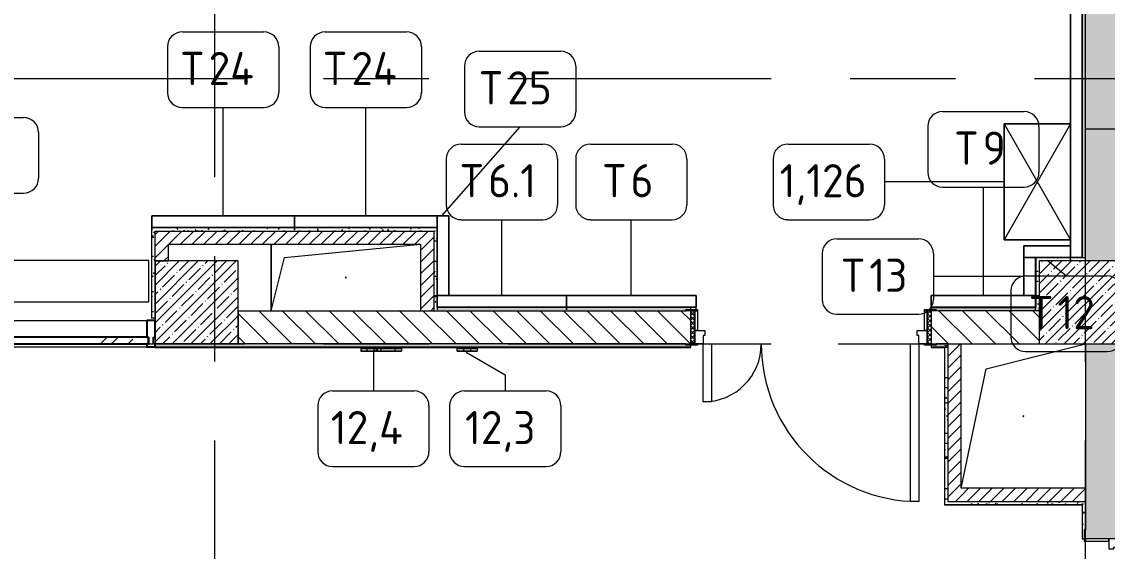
# Model space of a CAD drawing. Header units: millimetres. Extents: x 81566 to 292854, y -8553 to 29000.
# Drawn here: x 114796 to 121341, y 12150 to 15341 of the extents above; entities that cross this region are included whole.
import ezdxf

# ---------------------------------------------------------------- set-up
doc = ezdxf.new("R2010")
doc.units = ezdxf.units.MM
doc.linetypes.add('Осевая', pattern=[3175, 635, -476.25, 1587.5, -476.25])
for name, color, linetype, lineweight in [('A-DOOR', 7, 'Continuous', 9), ('A-DOOR-FRAM-2', 7, 'Continuous', 9), ('A-GENM', 7, 'Continuous', 9), ('A-GLAZ-CURT', 7, 'Continuous', 9), ('A-GLAZ-CURT-1', 7, 'Continuous', 25), ('A-GLAZ-CWMG', 7, 'Continuous', 9), ('A-GLAZ-CWMG-1', 7, 'Continuous', 25), ('A-WALL', 7, 'Continuous', 9), ('I-FURN-IDEN', 7, 'Continuous', 9), ('I-WALL', 7, 'Continuous', 9), ('S-COLS', 7, 'Continuous', 9), ('Оси', 7, 'Continuous', 9), ('Оси-2', 7, 'Осевая', 9)]:
    doc.layers.add(name, color=color, linetype=linetype, lineweight=lineweight)
for name, color, linetype, lineweight, true_color in [('A-DOOR-1', 7, 'Continuous', 9, 0xc0c0c0), ('A-DOOR-FRAM-1', 7, 'Continuous', 9, 0xc0c0c0), ('A-WALL-1', 9, 'Continuous', 9, 0x808080), ('A-WALL-FNSH-1', 9, 'Continuous', 9, 0x808080), ('I-FURN-1', 9, 'Continuous', 9, 0x808080)]:
    doc.layers.add(name, color=color, linetype=linetype, lineweight=lineweight, true_color=true_color)
doc.styles.add('GOST Common', font='GOST_Common.ttf', dxfattribs={"height": 200})
pattern_1 = [(45, (0, 0), (-57.024626, 57.024626), []), (45, (57.025, 0), (-57.024626, 57.024626), [100.806, -20.161, 3.353, -16.808])]
pattern_2 = [(45, (0, 0), (-35.35534, 35.35534), [])]
pattern_3 = [(0, (0, 0), (121.92, 30.48), [10.058, -81.382, 10.058, -81.382, -487.68]), (0, (0, 0), (121.92, 30.48), [-182.88, 10.058, -172.822, 10.058, -81.382, -213.36]), (0, (0, 0), (121.92, 30.48), [-457.2, 10.058, -50.902, 10.058, -142.342]), (120, (45.72, 15.24), (-87.356454, 90.345817), [10.058, -81.382, 10.058, -81.382, -487.68]), (120, (45.72, 15.24), (-87.356454, 90.345817), [-182.88, 10.058, -172.822, 10.058, -81.382, -213.36]), (120, (45.72, 15.24), (-87.356454, 90.345817), [-457.2, 10.058, -50.902, 10.058, -142.342]), (240, (60.96, 76.2), (-34.563546, -120.825817), [10.058, -81.382, 10.058, -81.382, -487.68]), (240, (60.96, 76.2), (-34.563546, -120.825817), [-182.88, 10.058, -172.822, 10.058, -81.382, -213.36]), (240, (60.96, 76.2), (-34.563546, -120.825817), [-457.2, 10.058, -50.902, 10.058, -142.342])]

# ---------------------------------------------------------------- blocks, each defined once
blk = doc.blocks.new('110_Дверь_СКБ_2Ст - Д-1_л_Лестничная клетка EIS60 2-32142534-План расстановки мебели и оборудования 2 этажа в осях 23-33')
at = {"layer": 'A-DOOR-1'}
for p, q in [((662.5, 1010), (612.5, 1010)), ((612.5, 1010), (612.5, 110)), ((662.5, 110), (662.5, 1010)), ((-637.5, 510), (-637.5, 110)), ((-587.5, 510), (-637.5, 510)), ((-587.5, 110), (-587.5, 510)), ((-637.5, 110), (-587.5, 110)), ((612.5, 110), (662.5, 110))]:
    blk.add_line(p, q, dxfattribs=at)
for centre, radius, start, end in [((662.5, 110), 900, 90, 180), ((-637.5, 110), 400, 360, 90)]:
    blk.add_arc(centre, radius, start, end, dxfattribs=at)
at = {"layer": 'A-DOOR-FRAM-1'}
for p, q in [((-672.5, 118), (-742.5, 118)), ((-742.5, 118), (-742.5, 110)), ((-742.5, 110), (-672.5, 110)), ((-637.5, 110), (-687.5, 110)), ((-687.5, 110), (-687.5, 30)), ((-672.5, 110), (-672.5, 118)), ((-637.5, 60), (-637.5, 110)), ((662.5, 110), (662.5, 60)), ((712.5, 110), (662.5, 110)), ((767.5, 118), (697.5, 118)), ((697.5, 118), (697.5, 110)), ((697.5, 110), (767.5, 110)), ((712.5, 30), (712.5, 110)), ((767.5, 110), (767.5, 118)), ((-687.5, 30), (-627.5, 30)), ((-672.5, 30), (-687.5, 30)), ((-687.5, 30), (-687.5, -110)), ((-672.5, -110), (-672.5, 30)), ((-627.5, 60), (-637.5, 60)), ((-627.5, 30), (-627.5, 60)), ((662.5, 60), (652.5, 60)), ((652.5, 60), (652.5, 30)), ((652.5, 30), (712.5, 30)), ((712.5, 30), (697.5, 30)), ((697.5, 30), (697.5, -110)), ((712.5, -110), (712.5, 30)), ((-672.5, -110), (-742.5, -110)), ((-742.5, -110), (-742.5, -118)), ((-742.5, -118), (-672.5, -118)), ((-687.5, -110), (-672.5, -110)), ((-672.5, -118), (-672.5, -110)), ((697.5, -110), (712.5, -110)), ((767.5, -110), (697.5, -110)), ((697.5, -110), (697.5, -118)), ((697.5, -118), (767.5, -118)), ((767.5, -118), (767.5, -110))]:
    blk.add_line(p, q, dxfattribs=at)
blk = doc.blocks.new('GM_Отверстие прямоугольное _в плите_ - Отверстие-23877052-План расстановки мебели и оборудования 2 этажа в осях 23-33')
at = {"layer": 'A-GENM'}
for p, q in [((-225, 285), (375, 435)), ((-375, -435), (-225, 285))]:
    blk.add_line(p, q, dxfattribs=at)
for start, end in [(360, 180), (180, 360)]:
    blk.add_arc((0, 0), 2.5, start, end, dxfattribs=at)
blk = doc.blocks.new('BSC_Колонна _Прямоугольная - 500х500-22291386-План расстановки мебели и оборудования 2 этажа в осях 23-33')
at = {"layer": 'S-COLS'}
h = blk.add_hatch(dxfattribs=at)
h.set_pattern_fill('FP_33', color=256, style=0, pattern_type=2)
h.set_pattern_definition([(45, (-121180, -13650), (-57.024626, 57.024626), []), (45, (-121122.975, -13650), (-57.024626, 57.024626), [100.806, -20.161, 3.353, -16.808])])
h.paths.add_polyline_path([(-250, -250), (250, -250), (250, 250), (-250, 250), (-250, -212.5)])
for p, q in [((250, 250), (-250, 250)), ((-250, 250), (-250, -250)), ((250, -250), (250, 250)), ((-250, -250), (250, -250))]:
    blk.add_line(p, q, dxfattribs=at)
blk = doc.blocks.new('GM_Отверстие прямоугольное _в плите_ - Отверстие-23876685-План расстановки мебели и оборудования 2 этажа в осях 23-33')
at = {"layer": 'A-GENM'}
for p, q in [((-450, -200), (-450, 200)), ((-450, 200), (-450, -200)), ((-370, 120), (450, 200)), ((-450, -200), (-370, 120))]:
    blk.add_line(p, q, dxfattribs=at)
for start, end in [(360, 180), (180, 360)]:
    blk.add_arc((0, 0), 2.5, start, end, dxfattribs=at)
blk = doc.blocks.new('Стол базовый прямоугольный - 5_7-26328560-План расстановки мебели и оборудования 2 этажа в осях 23-33')
at = {"layer": 'I-FURN-1'}
for p, q in [((1000, 125), (-1000, 125)), ((-1000, 125), (-1000, -125)), ((1000, -125), (1000, 125)), ((-1000, -125), (1000, -125))]:
    blk.add_line(p, q, dxfattribs=at)
blk = doc.blocks.new('Шкаф параметрический - 1_126-26329240-План расстановки мебели и оборудования 2 этажа в осях 23-33')
at = {"layer": 'I-FURN-1'}
for p, q in [((700, 0), (0, 0)), ((0, 0), (700, 0)), ((0, 0), (700, -400)), ((0, -400), (700, 0)), ((0, 0), (0, -400)), ((0, -400), (0, 0)), ((700, -400), (700, 0)), ((700, 0), (700, -400)), ((0, -400), (700, -400)), ((700, -400), (0, -400))]:
    blk.add_line(p, q, dxfattribs=at)
blk = doc.blocks.new('Дерево_ декор 4 - Дерево_ декор 4-32360992-План расстановки мебели и оборудования 2 этажа в осях 23-33')
at = {"layer": 'I-FURN-1'}
for p, q in [((0, -8.3), (-60, -8.3)), ((-60, -8.3), (-21, -8.3)), ((-60, -8.3), (-60, -24.3)), ((-21, -24.3), (-60, -24.3)), ((-60, -24.3), (0, -24.3)), ((-21, -8.3), (20.9, -8.3)), ((-21, -24.3), (-21, -8.3)), ((20.9, -24.3), (-21, -24.3)), ((38, -8.3), (0, -8.3)), ((0, -24.3), (38, -24.3)), ((20.9, -8.3), (33.1, -8.3)), ((20.9, -8.3), (20.9, -24.3)), ((33.1, -24.3), (20.9, -24.3)), ((33.1, -8.3), (147.2, -8.3)), ((33.1, -8.3), (33.1, -24.3)), ((147.2, -24.3), (33.1, -24.3)), ((60, -8.3), (38, -8.3)), ((185.4, -8.3), (38, -8.3)), ((38, -8.3), (60, -8.3)), ((38, -8.3), (38, -24.3)), ((60, -24.3), (38, -24.3)), ((38, -24.3), (185.4, -24.3)), ((38, -24.3), (60, -24.3)), ((60, -8.3), (60, -24.3)), ((147.2, -8.3), (185.4, -8.3)), ((147.2, -24.3), (147.2, -8.3)), ((185.4, -24.3), (147.2, -24.3)), ((185.4, -8.3), (185.4, -24.3))]:
    blk.add_line(p, q, dxfattribs=at)
blk = doc.blocks.new('Дервево_ ствол_ декор 4 - Дервево_ ствол_ декор 4-30727129-План расстановки мебели и оборудования 2 этажа в осях 23-33')
at = {"layer": 'I-FURN-1'}
for p, q in [((0, -8.3), (-60, -8.3)), ((-60, -8.3), (-40.5, -8.3)), ((-60, -24.3), (-60, -8.3)), ((-40.5, -24.3), (-60, -24.3)), ((-60, -24.3), (0, -24.3)), ((-40.5, -8.3), (-19.5, -8.3)), ((-19.5, -24.3), (-40.5, -24.3)), ((-19.5, -8.3), (19.5, -8.3)), ((-19.5, -24.3), (-19.5, -8.3)), ((19.5, -24.3), (-19.5, -24.3)), ((60, -8.3), (0, -8.3)), ((0, -24.3), (60, -24.3)), ((19.5, -8.3), (33.1, -8.3)), ((19.5, -8.3), (19.5, -24.3)), ((33.1, -24.3), (19.5, -24.3)), ((33.1, -8.3), (60, -8.3)), ((60, -24.3), (33.1, -24.3)), ((60, -8.3), (60, -24.3))]:
    blk.add_line(p, q, dxfattribs=at)
blk = doc.blocks.new('Мат в спортивном зале - Т6_1-31227204-План расстановки мебели и оборудования 2 этажа в осях 23-33')
at = {"layer": 'I-FURN-1'}
for p, q in [((101.3, 925.9), (101.3, 906.7)), ((881.3, 906.7), (881.3, 925.9)), ((881.3, 909.3), (101.3, 909.3)), ((101.3, 909.3), (101.3, 839.3)), ((101.3, 839.3), (101.3, 909.3)), ((101.3, 909.3), (881.3, 909.3)), ((881.3, 839.3), (881.3, 909.3)), ((881.3, 909.3), (881.3, 839.3)), ((101.3, 839.3), (881.3, 839.3)), ((811.3, 839.3), (101.3, 839.3)), ((881.3, 839.3), (811.3, 839.3))]:
    blk.add_line(p, q, dxfattribs=at)
blk = doc.blocks.new('Мат в спортивном зале - Т6-31175905-План расстановки мебели и оборудования 2 этажа в осях 23-33')
at = {"layer": 'I-FURN-1'}
for p, q in [((101.3, 925.9), (101.3, 906.7)), ((881.3, 906.7), (881.3, 925.9)), ((881.3, 909.3), (101.3, 909.3)), ((101.3, 909.3), (101.3, 839.3)), ((101.3, 839.3), (101.3, 909.3)), ((101.3, 909.3), (881.3, 909.3)), ((881.3, 839.3), (881.3, 909.3)), ((881.3, 909.3), (881.3, 839.3)), ((101.3, 839.3), (881.3, 839.3)), ((881.3, 839.3), (101.3, 839.3))]:
    blk.add_line(p, q, dxfattribs=at)
blk = doc.blocks.new('Мат в спортивном зале - Т9-31176880-План расстановки мебели и оборудования 2 этажа в осях 23-33')
at = {"layer": 'I-FURN-1'}
for p, q in [((251.3, 925.9), (251.3, 906.7)), ((881.3, 906.7), (881.3, 925.9)), ((881.3, 909.3), (251.3, 909.3)), ((251.3, 909.3), (251.3, 839.3)), ((251.3, 839.3), (251.3, 909.3)), ((251.3, 909.3), (881.3, 909.3)), ((881.3, 839.3), (881.3, 909.3)), ((881.3, 909.3), (881.3, 839.3)), ((251.3, 839.3), (881.3, 839.3)), ((321.3, 839.3), (251.3, 839.3)), ((881.3, 839.3), (321.3, 839.3))]:
    blk.add_line(p, q, dxfattribs=at)
blk = doc.blocks.new('Мат в спортивном зале - Т13-31176944-План расстановки мебели и оборудования 2 этажа в осях 23-33')
at = {"layer": 'I-FURN-1'}
for p, q in [((651.3, 925.9), (651.3, 906.7)), ((881.3, 906.7), (881.3, 925.9)), ((881.3, 909.3), (651.3, 909.3)), ((651.3, 909.3), (651.3, 839.3)), ((651.3, 839.3), (651.3, 909.3)), ((651.3, 909.3), (881.3, 909.3)), ((881.3, 839.3), (881.3, 909.3)), ((881.3, 909.3), (881.3, 839.3)), ((651.3, 839.3), (881.3, 839.3)), ((881.3, 839.3), (651.3, 839.3))]:
    blk.add_line(p, q, dxfattribs=at)
blk = doc.blocks.new('Мат в спортивном зале - Т12-31176922-План расстановки мебели и оборудования 2 этажа в осях 23-33')
at = {"layer": 'I-FURN-1'}
for p, q in [((601.3, 925.9), (601.3, 906.7)), ((881.3, 906.7), (881.3, 925.9)), ((881.3, 909.3), (601.3, 909.3)), ((601.3, 909.3), (601.3, 839.3)), ((601.3, 839.3), (601.3, 909.3)), ((601.3, 909.3), (811.3, 909.3)), ((811.3, 909.3), (881.3, 909.3)), ((881.3, 839.3), (881.3, 909.3)), ((881.3, 909.3), (881.3, 839.3)), ((601.3, 839.3), (881.3, 839.3)), ((881.3, 839.3), (601.3, 839.3))]:
    blk.add_line(p, q, dxfattribs=at)
blk = doc.blocks.new('Мат в спортивном зале - Т20-31224349-План расстановки мебели и оборудования 2 этажа в осях 23-33')
at = {"layer": 'I-FURN-1'}
for p, q in [((-668.7, 925.9), (-668.7, 906.7)), ((881.3, 906.7), (881.3, 925.9)), ((881.3, 909.3), (-668.7, 909.3)), ((-668.7, 909.3), (-668.7, 839.3)), ((-668.7, 839.3), (-668.7, 909.3)), ((-668.7, 909.3), (-666.1, 909.3)), ((-666.1, 909.3), (881.3, 909.3)), ((881.3, 839.3), (881.3, 909.3)), ((881.3, 909.3), (881.3, 839.3)), ((-668.7, 839.3), (881.3, 839.3)), ((-666.1, 839.3), (-668.7, 839.3)), ((-600.3, 839.3), (-666.1, 839.3)), ((76, 839.3), (-600.3, 839.3)), ((776, 839.3), (76, 839.3)), ((811.3, 839.3), (776, 839.3)), ((881.3, 839.3), (811.3, 839.3))]:
    blk.add_line(p, q, dxfattribs=at)
blk = doc.blocks.new('Мат в спортивном зале - Т24-31224378-План расстановки мебели и оборудования 2 этажа в осях 23-33')
at = {"layer": 'I-FURN-1'}
for p, q in [((21.3, 925.9), (21.3, 906.7)), ((881.3, 906.7), (881.3, 925.9)), ((881.3, 909.3), (21.3, 909.3)), ((21.3, 909.3), (21.3, 839.3)), ((21.3, 839.3), (21.3, 909.3)), ((21.3, 909.3), (881.3, 909.3)), ((881.3, 839.3), (881.3, 909.3)), ((881.3, 909.3), (881.3, 839.3)), ((21.3, 839.3), (881.3, 839.3)), ((881.3, 839.3), (21.3, 839.3))]:
    blk.add_line(p, q, dxfattribs=at)
blk = doc.blocks.new('Мат в спортивном зале - Т25-31224382-План расстановки мебели и оборудования 2 этажа в осях 23-33')
at = {"layer": 'I-FURN-1'}
for p, q in [((401.3, 925.9), (401.3, 906.7)), ((881.3, 906.7), (881.3, 925.9)), ((881.3, 909.3), (401.3, 909.3)), ((401.3, 909.3), (401.3, 839.3)), ((401.3, 839.3), (401.3, 909.3)), ((401.3, 909.3), (881.3, 909.3)), ((881.3, 839.3), (881.3, 909.3)), ((881.3, 909.3), (881.3, 839.3)), ((401.3, 839.3), (881.3, 839.3)), ((881.3, 839.3), (401.3, 839.3))]:
    blk.add_line(p, q, dxfattribs=at)
blk = doc.blocks.new('110_Дверь_СКБ_2Ст - Д-6_п__ ДОО_Дв_1450x2100h_Дверь из раздевальной в коридор-32371698-План расстановки мебели и оборудования 2 этажа в осях 23-33')
at = {"layer": 'A-DOOR'}
h = blk.add_hatch(dxfattribs=at)
h.set_pattern_fill('FP_65', color=256, style=0, pattern_type=2)
h.set_pattern_definition([(225, (1576.41, -164.685), (-14.14214, 14.14214), []), (135, (1576.41, -164.685), (14.14214, 14.14214), [])])
h.paths.add_polyline_path([(737.5, -100), (737.5, 100), (712.5, 100), (712.5, -100)])
at = {"layer": 'A-DOOR-FRAM-2'}
h = blk.add_hatch(dxfattribs=at)
h.set_pattern_fill('FP_66', color=256, style=0, pattern_type=2)
h.set_pattern_definition([(315, (-546.384, -164.685), (-14.1421, -14.1421), []), (225, (-546.384, -164.685), (-14.1421, 14.1421), [])])
h.paths.add_polyline_path([(-687.5, -100), (-687.5, 100), (-712.5, 100), (-712.5, -100)])
at = {"layer": 'A-DOOR-1'}
for p, q in [((-637.5, -100), (-587.5, -100)), ((-637.5, -450), (-637.5, -100)), ((-587.5, -100), (-587.5, -450)), ((612.5, -100), (662.5, -100)), ((612.5, -1050), (612.5, -100)), ((662.5, -100), (662.5, -1050)), ((-587.5, -450), (-637.5, -450)), ((662.5, -1050), (612.5, -1050))]:
    blk.add_line(p, q, dxfattribs=at)
for centre, radius, start, end in [((-637.5, -100), 350, 270, 0), ((662.5, -100), 950, 180, 270)]:
    blk.add_arc(centre, radius, start, end, dxfattribs=at)
at = {"layer": 'A-DOOR-FRAM-1'}
for p, q in [((-742.5, 108), (-672.5, 108)), ((-742.5, 100), (-742.5, 108)), ((-672.5, 100), (-742.5, 100)), ((-712.5, 100), (-687.5, 100)), ((-712.5, -100), (-712.5, 100)), ((-687.5, 100), (-687.5, -100)), ((-687.5, 100), (-672.5, 100)), ((-687.5, -20), (-687.5, 100)), ((-672.5, 108), (-672.5, 100)), ((-672.5, 100), (-672.5, -20)), ((697.5, 100), (697.5, 108)), ((697.5, 108), (767.5, 108)), ((697.5, -20), (697.5, 100)), ((697.5, 100), (712.5, 100)), ((767.5, 100), (697.5, 100)), ((712.5, -100), (712.5, 100)), ((712.5, 100), (737.5, 100)), ((712.5, 100), (712.5, -20)), ((737.5, 100), (737.5, -100)), ((767.5, 108), (767.5, 100)), ((-687.5, -20), (-627.5, -20)), ((-687.5, -100), (-687.5, -20)), ((-672.5, -20), (-687.5, -20)), ((-637.5, -50), (-637.5, -100)), ((-627.5, -50), (-637.5, -50)), ((-627.5, -20), (-627.5, -50)), ((652.5, -20), (712.5, -20)), ((652.5, -50), (652.5, -20)), ((662.5, -50), (652.5, -50)), ((662.5, -100), (662.5, -50)), ((712.5, -20), (697.5, -20)), ((712.5, -20), (712.5, -100)), ((-742.5, -100), (-672.5, -100)), ((-742.5, -108), (-742.5, -100)), ((-672.5, -108), (-742.5, -108)), ((-687.5, -100), (-712.5, -100)), ((-637.5, -100), (-687.5, -100)), ((-672.5, -100), (-672.5, -108)), ((712.5, -100), (662.5, -100)), ((697.5, -108), (697.5, -100)), ((697.5, -100), (767.5, -100)), ((767.5, -108), (697.5, -108)), ((737.5, -100), (712.5, -100)), ((767.5, -100), (767.5, -108))]:
    blk.add_line(p, q, dxfattribs=at)
blk = doc.blocks.new('Системная панель - Стекло - 40мм-32428871-План расстановки мебели и оборудования 2 этажа в осях 23-33')
at = {"layer": 'A-GLAZ-CURT'}
h = blk.add_hatch(dxfattribs=at)
h.set_pattern_fill('FP_69', color=256, style=0, pattern_type=2)
h.set_pattern_definition([(225, (114910, 13300), (282.8427, -282.8427), [200, -600]), (225, (115110, 13400), (282.8427, -282.8427), [600, -200]), (225, (114710, 13500), (282.8427, -282.8427), [200, -600])])
h.paths.add_polyline_path([(-749.5, 0), (-749.5, -40), (749.5, -40), (749.5, 0)])
at = {"layer": 'A-GLAZ-CURT-1'}
for p, q in [((749.5, 0), (-749.5, 0)), ((-749.5, 0), (-749.5, -40)), ((749.5, -40), (749.5, 0)), ((-749.5, -40), (749.5, -40))]:
    blk.add_line(p, q, dxfattribs=at)
blk = doc.blocks.new('Прямоугольный импост - Импост структурный с накладкой - 160мм Темный-32428319-План расстановки мебели и оборудования 2 этажа в осях 23-33')
at = {"layer": 'A-GLAZ-CWMG-1'}
for p, q in [((0, 140), (-50, 140)), ((-50, 140), (-50, 40)), ((0, 40), (0, 140)), ((-50, 40), (-40, 40)), ((-40, 0), (-50, 0)), ((-50, 0), (-50, -17)), ((-40, 40), (-40, 0)), ((-10, 0), (-10, 40)), ((-10, 40), (0, 40)), ((0, 0), (-10, 0)), ((0, -17), (0, 0)), ((-50, -17), (0, -17))]:
    blk.add_line(p, q, dxfattribs=at)
blk = doc.blocks.new('Прямоугольный импост - Импост структурный с накладкой - 160мм Темный-32428868-План расстановки мебели и оборудования 2 этажа в осях 23-33')
at = {"layer": 'A-GLAZ-CWMG'}
for p, q in [((114070.5, 13540), (115549.5, 13540)), ((114070.5, 13383), (115549.5, 13383))]:
    blk.add_line(p, q, dxfattribs=at)
blk = doc.blocks.new('Марка_Мебель - В прямоуг_Balcon_Марка-25523697-План расстановки мебели и оборудования 2 этажа в осях 23-33')
at = {"layer": 'I-FURN-IDEN'}
for p, q in [((-2.455, 2.278), (2.455, 2.278)), ((-3.355, 1.378), (-3.355, -1.384)), ((3.355, 1.378), (3.355, -1.378)), ((-2.461, -2.278), (2.455, -2.278))]:
    blk.add_line(p, q, dxfattribs=at)
for centre, radius, start, end in [((-2.455, 1.378), 0.9, 90, 180), ((2.455, 1.378), 0.9, 0, 90), ((-2.461, -1.384), 0.893, 180, 270), ((2.455, -1.378), 0.9, 270, 0)]:
    blk.add_arc(centre, radius, start, end, dxfattribs=at)

msp = doc.modelspace()

# ---------------------------------------------------------------- hatches: boundary and pattern name
at = {"layer": 'I-WALL'}
h = msp.add_hatch(dxfattribs=at)
h.set_pattern_fill('FP_41', color=256, style=0, pattern_type=2)
h.set_pattern_definition(pattern_3)
h.paths.add_polyline_path([(121190, 13920), (121210, 13920), (121210, 18600), (121190, 18600), (121190, 14480.9)])
h = msp.add_hatch(dxfattribs=at)
h.set_pattern_fill('FP_2', color=256, style=0, pattern_type=2)
h.set_pattern_definition(pattern_1)
h.paths.add_polyline_path([(121424.6, 10600), (121430, 10600), (121430, 10825), (121210, 10825), (121210, 10600)])
h.paths.add_polyline_path([(121210, 12225), (121430, 12225), (121430, 13400), (121210, 13400), (121210, 12280)])
h.paths.add_polyline_path([(121210, 13900), (121430, 13900), (121430, 18600), (121210, 18600), (121210, 13920)])
h = msp.add_hatch(dxfattribs=at)
h.set_pattern_fill('FP_41', color=256, style=0, pattern_type=2)
h.set_pattern_definition(pattern_3)
h.paths.add_polyline_path([(115600, 13557), (115600, 14100), (115580, 14100), (115580, 13557)])
h = msp.add_hatch(dxfattribs=at)
h.set_pattern_fill('FP_41', color=256, style=0, pattern_type=2)
h.set_pattern_definition(pattern_3)
h.paths.add_polyline_path([(117280.4, 14080), (117300.4, 14080), (117300.4, 14100), (115600, 14100), (115600, 14080), (116898.2, 14080)])
h = msp.add_hatch(dxfattribs=at)
h.set_pattern_fill('FP_5', color=256, style=0, pattern_type=2)
h.set_pattern_definition(pattern_2)
h.paths.add_polyline_path([(115680, 13900), (115680, 14080), (115600, 14080), (115600, 13900), (115605, 13900)])
h = msp.add_hatch(dxfattribs=at)
h.set_pattern_fill('FP_5', color=256, style=0, pattern_type=2)
h.set_pattern_definition(pattern_2)
h.paths.add_polyline_path([(117280.4, 14000), (117280.4, 14080), (115680, 14080), (115680, 14000), (117200.4, 14000)])
h = msp.add_hatch(dxfattribs=at)
h.set_pattern_fill('FP_41', color=256, style=0, pattern_type=2)
h.set_pattern_definition(pattern_3)
h.paths.add_polyline_path([(117300.4, 13600), (117300.4, 14080), (117280.4, 14080), (117280.4, 13600)])
h = msp.add_hatch(dxfattribs=at)
h.set_pattern_fill('FP_5', color=256, style=0, pattern_type=2)
h.set_pattern_definition(pattern_2)
h.paths.add_polyline_path([(117280.4, 13600), (117280.4, 14000), (117200.4, 14000), (117200.4, 13600)])
h = msp.add_hatch(dxfattribs=at)
h.set_pattern_fill('FP_41', color=256, style=0, pattern_type=2)
h.set_pattern_definition(pattern_3)
h.paths.add_polyline_path([(120930, 13620), (120930, 13920), (120910, 13920), (120910, 13620)])
h = msp.add_hatch(dxfattribs=at)
h.set_pattern_fill('FP_41', color=256, style=0, pattern_type=2)
h.set_pattern_definition(pattern_3)
h.paths.add_polyline_path([(120930, 13900), (121210, 13900), (121210, 13920), (120930, 13920)])
h = msp.add_hatch(dxfattribs=at)
h.set_pattern_fill('FP_41', color=256, style=0, pattern_type=2)
h.set_pattern_definition(pattern_3)
h.paths.add_polyline_path([(120930, 13600), (120930, 13620), (120280, 13620), (120280, 13608), (120310, 13608), (120310, 13600), (120778, 13600)])
h.paths.add_polyline_path([(118800, 13600), (118800, 13608), (118830, 13608), (118830, 13620), (117300.4, 13620), (117300.4, 13600), (118191.5, 13600)])
h = msp.add_hatch(dxfattribs=at)
h.set_pattern_fill('FP_4', color=256, style=0, pattern_type=2)
h.set_pattern_definition([(135, (0, 0), (-70.71068, -70.71068), [])])
h.paths.add_polyline_path([(120460, 13400), (120930, 13400), (120930, 13600), (120280, 13600), (120280, 13400), (120380, 13400)])
h.paths.add_polyline_path([(118191.5, 13400), (118830, 13400), (118830, 13600), (116100.4, 13600), (116100.4, 13400), (116898.2, 13400)])
h = msp.add_hatch(dxfattribs=at)
h.set_pattern_fill('FP_41', color=256, style=0, pattern_type=2)
h.set_pattern_definition(pattern_3)
h.paths.add_polyline_path([(120359, 13380), (120360, 13380), (120360, 13400), (120310, 13400), (120310, 13392), (120280, 13392), (120280, 13380), (120310, 13380)])
h.paths.add_polyline_path([(118830, 13380), (118830, 13392), (118800, 13392), (118800, 13400), (115599.5, 13400), (115599.5, 13380), (118191.5, 13380)])
h = msp.add_hatch(dxfattribs=at)
h.set_pattern_fill('FP_41', color=256, style=0, pattern_type=2)
h.set_pattern_definition(pattern_3)
h.paths.add_polyline_path([(120360, 12430), (120380, 12430), (120380, 13400), (120360, 13400), (120360, 13380)])
h = msp.add_hatch(dxfattribs=at)
h.set_pattern_fill('FP_5', color=256, style=0, pattern_type=2)
h.set_pattern_definition(pattern_2)
h.paths.add_polyline_path([(120460, 12450), (120460, 13400), (120380, 13400), (120380, 12450)])
h = msp.add_hatch(dxfattribs=at)
h.set_pattern_fill('FP_5', color=256, style=0, pattern_type=2)
h.set_pattern_definition(pattern_2)
h.paths.add_polyline_path([(120460, 12450), (121210, 12450), (121210, 12530), (120460, 12530)])
h = msp.add_hatch(dxfattribs=at)
h.set_pattern_fill('FP_41', color=256, style=0, pattern_type=2)
h.set_pattern_definition(pattern_3)
h.paths.add_polyline_path([(121190, 12430), (121210, 12430), (121210, 12450), (120380, 12450), (120380, 12430), (121189, 12430)])
h = msp.add_hatch(dxfattribs=at)
h.set_pattern_fill('FP_41', color=256, style=0, pattern_type=2)
h.set_pattern_definition(pattern_3)
h.paths.add_polyline_path([(121210, 10600), (121210, 10770), (121202, 10770), (121202, 10825), (121190, 10825), (121190, 10600)])
h.paths.add_polyline_path([(121190, 12225), (121202, 12225), (121202, 12280), (121210, 12280), (121210, 12430), (121190, 12430), (121190, 12394.1)])
at = {"layer": 'S-COLS'}
h = msp.add_hatch(dxfattribs=at)
h.set_pattern_fill('FP_2', color=256, style=0, pattern_type=2)
h.set_pattern_definition(pattern_1)
h.paths.add_polyline_path([(115600, 13400), (116100, 13400), (116100, 13900), (115600, 13900)])

# ---------------------------------------------------------------- linework, layer by layer
at = {"layer": 'A-WALL'}
for p, q in [((121210, 13900), (121210, 18600)), ((121190, 13920), (121190, 18580)), ((117300.4, 14100), (117300.4, 13620)), ((120910, 13920), (120910, 13620)), ((120910, 13920), (121190, 13920)), ((120280, 13620), (120910, 13620)), ((116100.4, 13600), (118800, 13600)), ((120930, 13600), (120310, 13600)), ((118800, 13400), (115599.5, 13400)), ((120360, 13380), (120280, 13380)), ((120380, 13400), (120310, 13400)), ((120360, 13380), (120360, 12430)), ((121210, 12430), (121210, 12280))]:
    msp.add_line(p, q, dxfattribs=at)
at = {"layer": 'A-WALL-1'}
for p, q in [((117300.4, 14100), (115580, 14100)), ((115600, 13557), (115600, 14080)), ((115600, 14080), (117280.4, 14080)), ((117280.4, 14080), (117280.4, 13600)), ((115680, 13900), (115680, 14000)), ((115680, 14000), (117200.4, 14000)), ((117200.4, 14000), (117200.4, 13600)), ((115600, 13900), (115680, 13900)), ((118830, 13620), (117300.4, 13620)), ((118830, 13608), (118830, 13620)), ((120280, 13620), (120280, 13608)), ((115580, 13557), (115600, 13557)), ((116100.4, 13600), (116100.4, 13400)), ((115599.5, 13400), (115599.5, 13380)), ((115599.5, 13380), (115600, 13380)), ((118830, 13380), (118830, 13392)), ((120280, 13392), (120280, 13380)), ((120380, 13400), (120930, 13400)), ((120380, 13400), (120380, 12450)), ((120460, 12530), (120460, 13400)), ((121210, 13400), (121210, 12430)), ((121210, 12530), (120460, 12530)), ((120380, 12450), (121210, 12450)), ((121189, 12430), (121190, 12430)), ((121190, 12430), (121190, 12225)), ((121190, 12225), (121202, 12225))]:
    msp.add_line(p, q, dxfattribs=at)
at = {"layer": 'A-WALL-FNSH-1'}
for p, q in [((121189, 18579), (121189, 13921)), ((115579, 14101), (115579, 13555)), ((116440, 14101), (115580, 14101)), ((115580, 13555), (115580, 14100)), ((117301.4, 14101), (116441, 14101)), ((117301.4, 13621), (117301.4, 14101)), ((121189, 13921), (120909, 13921)), ((120909, 13921), (120909, 13621)), ((118830, 13621), (117301.4, 13621)), ((118830, 13620), (118830, 13621)), ((120909, 13621), (120280, 13621)), ((120280, 13621), (120280, 13620)), ((115579, 13555), (115580, 13555)), ((118830, 13380), (115600, 13380)), ((115600, 13380), (115600, 13379)), ((115600, 13379), (118830, 13379)), ((116646, 13379), (116646, 13378)), ((118254.3, 13378), (118254.3, 13379)), ((118830, 13379), (118830, 13380)), ((120280, 13380), (120280, 13379)), ((120280, 13379), (120359, 13379)), ((120359, 13379), (120359, 12429)), ((120359, 12429), (121189, 12429)), ((121189, 12430), (120360, 12430)), ((121189, 12429), (121189, 12225)), ((121189, 12225), (121190, 12225))]:
    msp.add_line(p, q, dxfattribs=at)
at = {"layer": 'I-FURN-IDEN'}
for p, q in [((116010, 14171), (116010, 14824.9)), ((116871, 14171), (116871, 14824.9)), ((117328.2, 14171), (117800.5, 14708)), ((121205.6, 14696), (121430.5, 14696)), ((120719, 14376.3), (119997.2, 14376.3)), ((120594, 13691), (120594, 14344.9)), ((117691.4, 13691), (117691.4, 14148.6)), ((118471.4, 13691), (118471.4, 14148.6)), ((120979, 13904.4), (121095, 13809.1)), ((120839, 13806), (120292.9, 13806)), ((116916, 13361.3), (116916, 13116.3)), ((117475.8, 13350.1), (117711.5, 13213.1)), ((117711.5, 13213.1), (117711.5, 13116.3))]:
    msp.add_line(p, q, dxfattribs=at)
at = {"layer": 'I-WALL'}
for p, q in [((116285.6, 13379), (116285.6, 13378)), ((118307.7, 13378), (116285.6, 13378)), ((116693.3, 13378), (116693.3, 13379)), ((117455.7, 13378), (117455.7, 13379)), ((117485.6, 13378), (117485.6, 13379)), ((117751, 13378), (117751, 13379)), ((118307.7, 13378), (118307.7, 13379))]:
    msp.add_line(p, q, dxfattribs=at)
at = {"layer": 'S-COLS'}
for p, q in [((116100, 13900), (115600, 13900)), ((115600, 13900), (115600, 13400)), ((116100, 13400), (116100, 13900)), ((115600, 13400), (116100, 13400))]:
    msp.add_line(p, q, dxfattribs=at)
at = {"layer": 'Оси'}
msp.add_line((119719, 13400), (122219, 13400), dxfattribs=at)
at = {"layer": 'Оси-2'}
for p, q in [((115960, 593.7), (115960, 19415.1)), ((121210, 593.7), (121210, 19415.1)), ((84865.6, 15000), (122160, 15000)), ((84865.6, 13400), (119719, 13400))]:
    msp.add_line(p, q, dxfattribs=at)

# ---------------------------------------------------------------- block references
at = {"layer": 'A-DOOR-1'}
msp.add_blockref('110_Дверь_СКБ_2Ст - Д-6_п__ ДОО_Дв_1450x2100h_Дверь из раздевальной в коридор-32371698-План расстановки мебели и оборудования 2 этажа в осях 23-33', (119542.5, 13500), dxfattribs=at)
at = {"layer": 'A-DOOR-1', "rotation": 269.9999999999999}
msp.add_blockref('110_Дверь_СКБ_2Ст - Д-1_л_Лестничная клетка EIS60 2-32142534-План расстановки мебели и оборудования 2 этажа в осях 23-33', (121320, 11537.5), dxfattribs=at)
at = {"layer": 'A-GENM'}
for name, p in [('GM_Отверстие прямоугольное _в плите_ - Отверстие-23876685-План расстановки мебели и оборудования 2 этажа в осях 23-33', (116750.4, 13800)), ('GM_Отверстие прямоугольное _в плите_ - Отверстие-23877052-План расстановки мебели и оборудования 2 этажа в осях 23-33', (120835, 12965))]:
    msp.add_blockref(name, p, dxfattribs=at)
at = {"layer": 'A-GLAZ-CURT', "rotation": 180}
msp.add_blockref('Системная панель - Стекло - 40мм-32428871-План расстановки мебели и оборудования 2 этажа в осях 23-33', (114810, 13400), dxfattribs=at)
at = {"layer": 'A-GLAZ-CWMG'}
for name, p in [('Прямоугольный импост - Импост структурный с накладкой - 160мм Темный-32428868-План расстановки мебели и оборудования 2 этажа в осях 23-33', (0, 0)), ('Прямоугольный импост - Импост структурный с накладкой - 160мм Темный-32428319-План расстановки мебели и оборудования 2 этажа в осях 23-33', (115599.5, 13400))]:
    msp.add_blockref(name, p, dxfattribs=at)
at = {"layer": 'I-FURN-1'}
for name, p, rotation in [('Мат в спортивном зале - Т20-31224349-План расстановки мебели и оборудования 2 этажа в осях 23-33', (120279.7, 14802.3), 270.0000000000001), ('Шкаф параметрический - 1_126-26329240-План расстановки мебели и оборудования 2 этажа в осях 23-33', (121119, 14726.3), 270.0000000000006), ('Мат в спортивном зале - Т24-31224378-План расстановки мебели и оборудования 2 этажа в осях 23-33', (116461.3, 15010.3), 180), ('Мат в спортивном зале - Т24-31224378-План расстановки мебели и оборудования 2 этажа в осях 23-33', (117322.3, 15010.3), 180), ('Мат в спортивном зале - Т25-31224382-План расстановки мебели и оборудования 2 этажа в осях 23-33', (118210.8, 13289.7), 90.00000000000021), ('Мат в спортивном зале - Т12-31176922-План расстановки мебели и оборудования 2 этажа в осях 23-33', (121720.3, 14830.3), 180), ('Стол базовый прямоугольный - 5_7-26328560-План расстановки мебели и оборудования 2 этажа в осях 23-33', (114561.8, 13778.3), 180), ('Мат в спортивном зале - Т13-31176944-План расстановки мебели и оборудования 2 этажа в осях 23-33', (119999.7, 14572.3), 270.0000000000001), ('Мат в спортивном зале - Т6_1-31227204-План расстановки мебели и оборудования 2 этажа в осях 23-33', (118182.7, 14530.3), 180), ('Мат в спортивном зале - Т6-31175905-План расстановки мебели и оборудования 2 этажа в осях 23-33', (118962.7, 14530.3), 180), ('Мат в спортивном зале - Т9-31176880-План расстановки мебели и оборудования 2 этажа в осях 23-33', (121160.3, 14530.3), 180)]:
    msp.add_blockref(name, p, dxfattribs=dict(at, rotation=rotation))
for name, p in [('Дерево_ декор 4 - Дерево_ декор 4-32360992-План расстановки мебели и оборудования 2 этажа в осях 23-33', (116900.4, 13380)), ('Дервево_ ствол_ декор 4 - Дервево_ ствол_ декор 4-30727129-План расстановки мебели и оборудования 2 этажа в осях 23-33', (117481.4, 13380))]:
    msp.add_blockref(name, p, dxfattribs=at)
at = {"layer": 'I-FURN-IDEN', "xscale": 99.99999999999993, "yscale": 99.99999999999993, "zscale": 99.99999999999993}
for p in [(116010, 15052.6), (116871, 15052.6), (117800.5, 14935.8), (120594, 14572.6), (114561.8, 14536.2), (117691.4, 14376.3), (118471.4, 14376.3), (119661.8, 14376.3), (119957.4, 13806), (121095, 13581.4), (116916, 12888.5), (117711.5, 12888.5)]:
    msp.add_blockref('Марка_Мебель - В прямоуг_Balcon_Марка-25523697-План расстановки мебели и оборудования 2 этажа в осях 23-33', p, dxfattribs=at)
at = {"layer": 'S-COLS'}
msp.add_blockref('BSC_Колонна _Прямоугольная - 500х500-22291386-План расстановки мебели и оборудования 2 этажа в осях 23-33', (121180, 13650), dxfattribs=at)

# ---------------------------------------------------------------- texts
at = {"layer": 'I-FURN-IDEN', "char_height": 200, "attachment_point": 1, "style": 'GOST Common'}
for s, insert, width in [('\\fGOST Common|b0|i0|c204|p34|;Т', (115757, 15159.7), 200.422), ('24', (115922.4, 15159.7), 376.793), ('\\fGOST Common|b0|i0|c204|p34|;Т', (116618, 15159.7), 200.422), ('24', (116783.4, 15159.7), 376.793), ('\\fGOST Common|b0|i0|c204|p34|;Т', (117557.5, 15042.9), 200.422), ('25', (117722.9, 15042.9), 352.742), ('\\fGOST Common|b0|i0|c204|p34|;Т', (120424, 14679.7), 200.422), ('\\fGOST Common|b0|i0|c204|p34|;9', (120589.4, 14679.7), 176.371), ('\\fGOST Common|b0|i0|c204|p34|;Т', (117441.9, 14483.4), 200.422), ('6.1', (117607.3, 14483.4), 368.776), ('\\fGOST Common|b0|i0|c204|p34|;Т', (118301.4, 14483.4), 200.422), ('\\fGOST Common|b0|i0|c204|p34|;6', (118466.8, 14483.4), 176.371), ('1,126', (119365.8, 14483.4), 681.434), ('\\fGOST Common|b0|i0|c204|p34|;Т', (119740.9, 13913.1), 200.422), ('13', (119906.2, 13913.1), 288.607), ('\\fGOST Common|b0|i0|c204|p34|;Т', (120875, 13688.4), 200.422), ('12', (121040.4, 13688.4), 296.624), ('12,4', (116659.5, 12995.6), 585.232), ('12,3', (117468.5, 12995.6), 553.164)]:
    msp.add_mtext(s, dxfattribs=dict(at, insert=insert, width=width))

doc.saveas('drawing.dxf')
